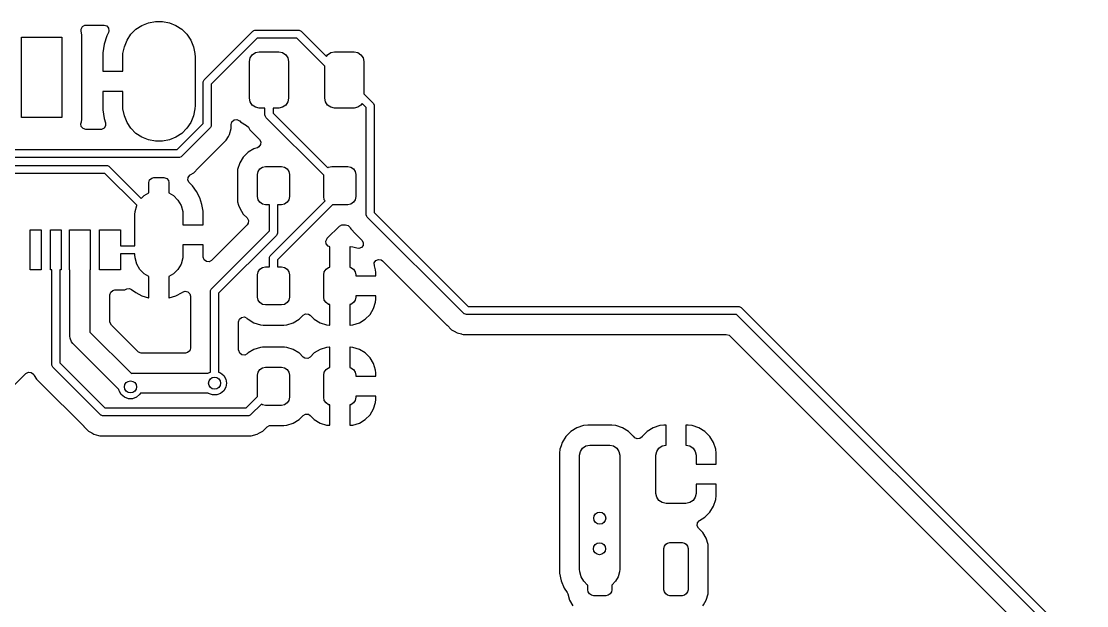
# Model space of a CAD drawing. Extents: x 4.04 to 6.24, y -5.22 to -2.73.
# Drawn here: x 5.173 to 6.218, y -3.306 to -2.732 of the extents above; entities that cross this region are included whole.
import ezdxf

# ---------------------------------------------------------------- set-up
doc = ezdxf.new("R2010")
doc.units = 0
doc.header["$MEASUREMENT"] = 0
doc.layers.add('BLACK', color=7, linetype='CONTINUOUS')

msp = doc.modelspace()

# ---------------------------------------------------------------- linework, layer by layer
at = {"layer": 'BLACK', "linetype": 'CONTINUOUS'}
for p, q in [((5.2328, -2.7377), (5.2352, -2.7364)), ((5.2352, -2.7364), (5.2363, -2.7362)), ((5.2363, -2.7362), (5.2541, -2.7362)), ((5.2541, -2.7362), (5.2567, -2.737)), ((5.2567, -2.737), (5.2585, -2.7391)), ((5.2854, -2.7403), (5.2912, -2.7365)), ((5.2912, -2.7365), (5.2976, -2.7338)), ((5.2976, -2.7338), (5.3044, -2.7325)), ((5.3044, -2.7325), (5.3113, -2.7325)), ((5.3113, -2.7325), (5.3182, -2.7338)), ((5.3182, -2.7338), (5.3246, -2.7365)), ((5.3246, -2.7365), (5.3304, -2.7403)), ((5.2315, -2.7401), (5.2328, -2.7377)), ((5.2317, -2.7428), (5.2315, -2.7401)), ((5.2319, -2.7433), (5.2317, -2.7428)), ((5.2321, -2.7438), (5.2319, -2.7433)), ((5.2323, -2.7461), (5.2321, -2.7438)), ((5.2323, -2.8287), (5.2323, -2.7461)), ((5.2568, -2.7466), (5.2541, -2.7548)), ((5.2584, -2.7433), (5.2568, -2.7466)), ((5.2589, -2.7418), (5.2584, -2.7433)), ((5.2585, -2.7391), (5.2589, -2.7418)), ((5.2766, -2.751), (5.2805, -2.7452)), ((5.2805, -2.7452), (5.2854, -2.7403)), ((5.3304, -2.7403), (5.3353, -2.7452)), ((5.3353, -2.7452), (5.3391, -2.751)), ((5.3523, -2.7898), (5.4, -2.7422)), ((5.4, -2.7422), (5.4006, -2.7417)), ((5.4006, -2.7417), (5.401, -2.7416)), ((5.401, -2.7416), (5.402, -2.7411)), ((5.402, -2.7411), (5.4027, -2.7411)), ((5.4027, -2.7411), (5.4447, -2.7411)), ((5.4447, -2.7411), (5.4454, -2.7411)), ((5.4454, -2.7411), (5.4469, -2.7417)), ((5.4469, -2.7417), (5.4474, -2.7422)), ((5.4474, -2.7422), (5.4722, -2.7669)), ((5.1732, -2.8268), (5.1732, -2.748)), ((5.1732, -2.748), (5.2126, -2.748)), ((5.2126, -2.748), (5.2126, -2.8268)), ((5.2541, -2.7548), (5.2528, -2.7634)), ((5.2726, -2.7642), (5.274, -2.7574)), ((5.274, -2.7574), (5.2766, -2.751)), ((5.3391, -2.751), (5.3418, -2.7574)), ((5.3418, -2.7574), (5.3431, -2.7642)), ((5.4044, -2.7489), (5.3591, -2.7943)), ((5.443, -2.7489), (5.4044, -2.7489)), ((5.4705, -2.7764), (5.443, -2.7489)), ((5.2528, -2.7634), (5.2528, -2.7815)), ((5.2724, -2.7677), (5.2726, -2.7642)), ((5.2724, -2.7815), (5.2724, -2.7677)), ((5.3431, -2.7642), (5.3433, -2.7677)), ((5.3433, -2.7677), (5.3433, -2.815)), ((5.3967, -2.772), (5.3974, -2.7684)), ((5.3974, -2.7684), (5.3995, -2.7653)), ((5.3995, -2.7653), (5.4026, -2.7632)), ((5.4026, -2.7632), (5.4062, -2.7624)), ((5.4062, -2.7624), (5.4254, -2.7624)), ((5.4254, -2.7624), (5.4291, -2.7632)), ((5.4291, -2.7632), (5.4322, -2.7653)), ((5.4322, -2.7653), (5.4343, -2.7684)), ((5.4343, -2.7684), (5.435, -2.772)), ((5.4722, -2.7669), (5.4733, -2.7653)), ((5.4733, -2.7653), (5.4764, -2.7632)), ((5.4764, -2.7632), (5.4801, -2.7624)), ((5.4801, -2.7624), (5.4993, -2.7624)), ((5.4993, -2.7624), (5.5029, -2.7632)), ((5.5029, -2.7632), (5.506, -2.7653)), ((5.506, -2.7653), (5.5081, -2.7684)), ((5.5081, -2.7684), (5.5089, -2.772)), ((5.3967, -2.808), (5.3967, -2.772)), ((5.435, -2.772), (5.435, -2.808)), ((5.4705, -2.808), (5.4705, -2.7764)), ((5.5089, -2.772), (5.5089, -2.8036)), ((5.2528, -2.7815), (5.2724, -2.7815)), ((5.3512, -2.7926), (5.3513, -2.7919)), ((5.3512, -2.8329), (5.3512, -2.7926)), ((5.3513, -2.7919), (5.3518, -2.7904)), ((5.3518, -2.7904), (5.3523, -2.7898)), ((5.3591, -2.7943), (5.3591, -2.8345)), ((5.2724, -2.8012), (5.2528, -2.8012)), ((5.2528, -2.8012), (5.2528, -2.8193)), ((5.2724, -2.815), (5.2724, -2.8012)), ((5.3974, -2.8116), (5.3967, -2.808)), ((5.435, -2.808), (5.4343, -2.8116)), ((5.4712, -2.8116), (5.4705, -2.808)), ((5.5089, -2.8036), (5.5178, -2.8126)), ((5.2528, -2.8193), (5.2541, -2.8279)), ((5.2726, -2.8184), (5.2724, -2.815)), ((5.274, -2.8252), (5.2726, -2.8184)), ((5.3431, -2.8184), (5.3418, -2.8252)), ((5.3433, -2.815), (5.3431, -2.8184)), ((5.3995, -2.8147), (5.3974, -2.8116)), ((5.4026, -2.8168), (5.3995, -2.8147)), ((5.4062, -2.8176), (5.4026, -2.8168)), ((5.4119, -2.8176), (5.4062, -2.8176)), ((5.4119, -2.8243), (5.4119, -2.8176)), ((5.4254, -2.8176), (5.4198, -2.8176)), ((5.4198, -2.8176), (5.4198, -2.8227)), ((5.4291, -2.8168), (5.4254, -2.8176)), ((5.4322, -2.8147), (5.4291, -2.8168)), ((5.4343, -2.8116), (5.4322, -2.8147)), ((5.4733, -2.8147), (5.4712, -2.8116)), ((5.4764, -2.8168), (5.4733, -2.8147)), ((5.4801, -2.8176), (5.4764, -2.8168)), ((5.4993, -2.8176), (5.4801, -2.8176)), ((5.5029, -2.8168), (5.4993, -2.8176)), ((5.506, -2.8147), (5.5029, -2.8168)), ((5.5072, -2.8131), (5.506, -2.8147)), ((5.5111, -2.817), (5.5072, -2.8131)), ((5.5111, -2.9217), (5.5111, -2.817)), ((5.5178, -2.8126), (5.5183, -2.8131)), ((5.5183, -2.8131), (5.5183, -2.8131)), ((5.5183, -2.8131), (5.5189, -2.8146)), ((5.5189, -2.8146), (5.5189, -2.8153)), ((5.5189, -2.8153), (5.5189, -2.9201)), ((5.2126, -2.8268), (5.1732, -2.8268)), ((5.2317, -2.832), (5.232, -2.8311)), ((5.232, -2.8311), (5.2321, -2.831)), ((5.2321, -2.831), (5.2323, -2.8287)), ((5.2541, -2.8279), (5.2555, -2.8322)), ((5.2766, -2.8317), (5.274, -2.8252)), ((5.3418, -2.8252), (5.3391, -2.8317)), ((5.3788, -2.8337), (5.3795, -2.8311)), ((5.3795, -2.8311), (5.3816, -2.8293)), ((5.3816, -2.8293), (5.3843, -2.8289)), ((5.3843, -2.8289), (5.3868, -2.83)), ((5.3868, -2.83), (5.3871, -2.8302)), ((5.3871, -2.8302), (5.388, -2.8311)), ((5.388, -2.8311), (5.388, -2.8311)), ((5.388, -2.8311), (5.3939, -2.8348)), ((5.412, -2.8251), (5.4119, -2.8243)), ((5.4126, -2.8265), (5.412, -2.8251)), ((5.4131, -2.8271), (5.4126, -2.8265)), ((5.4695, -2.8835), (5.4131, -2.8271)), ((5.4198, -2.8227), (5.4734, -2.8763)), ((5.2314, -2.833), (5.2317, -2.832)), ((5.2318, -2.8357), (5.2314, -2.833)), ((5.2336, -2.8378), (5.2318, -2.8357)), ((5.2363, -2.8386), (5.2336, -2.8378)), ((5.2509, -2.8386), (5.2363, -2.8386)), ((5.2517, -2.8385), (5.2509, -2.8386)), ((5.2542, -2.8373), (5.2517, -2.8385)), ((5.2556, -2.8349), (5.2542, -2.8373)), ((5.2555, -2.8322), (5.2556, -2.8349)), ((5.2805, -2.8374), (5.2766, -2.8317)), ((5.2854, -2.8424), (5.2805, -2.8374)), ((5.3258, -2.8583), (5.3512, -2.8329)), ((5.3579, -2.8373), (5.3302, -2.865)), ((5.3353, -2.8374), (5.3304, -2.8424)), ((5.3391, -2.8317), (5.3353, -2.8374)), ((5.3584, -2.8367), (5.3579, -2.8373)), ((5.359, -2.8353), (5.3584, -2.8367)), ((5.3591, -2.8345), (5.359, -2.8353)), ((5.3771, -2.8437), (5.3788, -2.8376)), ((5.3788, -2.8376), (5.3788, -2.8337)), ((5.3939, -2.8348), (5.3956, -2.8365)), ((5.3956, -2.8365), (5.3969, -2.8388)), ((5.3969, -2.8388), (5.3969, -2.8388)), ((5.3969, -2.8388), (5.4016, -2.8435)), ((5.2912, -2.8462), (5.2854, -2.8424)), ((5.2976, -2.8489), (5.2912, -2.8462)), ((5.3044, -2.8502), (5.2976, -2.8489)), ((5.3113, -2.8502), (5.3044, -2.8502)), ((5.3182, -2.8489), (5.3113, -2.8502)), ((5.3246, -2.8462), (5.3182, -2.8489)), ((5.3304, -2.8424), (5.3246, -2.8462)), ((5.3696, -2.8534), (5.374, -2.849)), ((5.374, -2.849), (5.376, -2.8456)), ((5.376, -2.8456), (5.3771, -2.8437)), ((5.4016, -2.8435), (5.4016, -2.8435)), ((5.4016, -2.8435), (5.4065, -2.8484)), ((5.4065, -2.8484), (5.4078, -2.8508)), ((5.4078, -2.8508), (5.4076, -2.8535)), ((4.9283, -2.8583), (5.3258, -2.8583)), ((5.3468, -2.8763), (5.3696, -2.8534)), ((5.3696, -2.8534), (5.3696, -2.8534)), ((5.3953, -2.861), (5.3905, -2.8657)), ((5.401, -2.8575), (5.3953, -2.861)), ((5.402, -2.8572), (5.401, -2.8575)), ((5.4045, -2.8565), (5.402, -2.8572)), ((5.4059, -2.8557), (5.4045, -2.8565)), ((5.4076, -2.8535), (5.4059, -2.8557)), ((5.3274, -2.8661), (4.9267, -2.8661)), ((5.3282, -2.8661), (5.3274, -2.8661)), ((5.3296, -2.8655), (5.3282, -2.8661)), ((5.3302, -2.865), (5.3296, -2.8655)), ((5.3871, -2.8715), (5.3851, -2.8779)), ((5.3905, -2.8657), (5.3871, -2.8715)), ((4.982, -2.874), (5.2567, -2.874)), ((5.255, -2.8819), (4.9837, -2.8819)), ((5.2862, -2.913), (5.255, -2.8819)), ((5.2567, -2.874), (5.2574, -2.8741)), ((5.2574, -2.8741), (5.2589, -2.8747)), ((5.2589, -2.8747), (5.2594, -2.8752)), ((5.2594, -2.8752), (5.2906, -2.9064)), ((5.3365, -2.8856), (5.3381, -2.8834)), ((5.3381, -2.8834), (5.3386, -2.8831)), ((5.3386, -2.8831), (5.342, -2.8811)), ((5.342, -2.8811), (5.3464, -2.8767)), ((5.3464, -2.8767), (5.3468, -2.8763)), ((5.3464, -2.8767), (5.3464, -2.8767)), ((5.3468, -2.8763), (5.3468, -2.8763)), ((5.3851, -2.8779), (5.3848, -2.8806)), ((5.3848, -2.8806), (5.3848, -2.9068)), ((5.4045, -2.8829), (5.4051, -2.8799)), ((5.4045, -2.9045), (5.4045, -2.8829)), ((5.4051, -2.8799), (5.4068, -2.8773)), ((5.4068, -2.8773), (5.4094, -2.8756)), ((5.4094, -2.8756), (5.4124, -2.875)), ((5.4124, -2.875), (5.4281, -2.875)), ((5.4281, -2.875), (5.4312, -2.8756)), ((5.4312, -2.8756), (5.4337, -2.8773)), ((5.4337, -2.8773), (5.4354, -2.8799)), ((5.4354, -2.8799), (5.436, -2.8829)), ((5.436, -2.8829), (5.436, -2.9045)), ((5.4695, -2.9045), (5.4695, -2.8835)), ((5.4734, -2.8763), (5.4743, -2.8756)), ((5.4743, -2.8756), (5.4774, -2.875)), ((5.4774, -2.875), (5.4931, -2.875)), ((5.4931, -2.875), (5.4961, -2.8756)), ((5.4961, -2.8756), (5.4987, -2.8773)), ((5.4987, -2.8773), (5.5004, -2.8799)), ((5.5004, -2.8799), (5.501, -2.8829)), ((5.501, -2.8829), (5.501, -2.9045)), ((5.298, -2.8907), (5.2988, -2.8881)), ((5.298, -2.9009), (5.298, -2.8907)), ((5.2988, -2.8881), (5.3009, -2.8863)), ((5.3009, -2.8863), (5.3029, -2.8858)), ((5.3029, -2.8858), (5.3128, -2.8858)), ((5.3128, -2.8858), (5.3155, -2.8866)), ((5.3155, -2.8866), (5.3173, -2.8887)), ((5.3173, -2.8887), (5.3177, -2.8907)), ((5.3177, -2.8907), (5.3177, -2.9009)), ((5.3363, -2.8883), (5.3365, -2.8856)), ((5.3376, -2.8907), (5.3363, -2.8883)), ((5.3409, -2.894), (5.3376, -2.8907)), ((5.3449, -2.8995), (5.3409, -2.894)), ((5.2906, -2.9064), (5.2935, -2.9035)), ((5.2935, -2.9035), (5.298, -2.9009)), ((5.3177, -2.9009), (5.3223, -2.9035)), ((5.3223, -2.9035), (5.3266, -2.9079)), ((5.348, -2.9056), (5.3449, -2.8995)), ((5.4051, -2.9075), (5.4045, -2.9045)), ((5.436, -2.9045), (5.4354, -2.9075)), ((5.4701, -2.9075), (5.4695, -2.9045)), ((5.501, -2.9045), (5.5004, -2.9075)), ((5.2845, -2.9192), (5.2861, -2.9132)), ((5.2861, -2.9132), (5.2862, -2.913)), ((5.3266, -2.9079), (5.3297, -2.9132)), ((5.3297, -2.9132), (5.3313, -2.9192)), ((5.3501, -2.9121), (5.348, -2.9056)), ((5.3512, -2.9188), (5.3501, -2.9121)), ((5.3848, -2.9068), (5.3851, -2.9095)), ((5.3851, -2.9095), (5.3851, -2.9095)), ((5.3851, -2.9095), (5.3851, -2.9095)), ((5.3851, -2.9095), (5.3861, -2.9128)), ((5.3861, -2.9128), (5.3871, -2.9159)), ((5.4068, -2.9101), (5.4051, -2.9075)), ((5.4094, -2.9118), (5.4068, -2.9101)), ((5.4124, -2.9124), (5.4094, -2.9118)), ((5.4163, -2.9124), (5.4124, -2.9124)), ((5.4163, -2.9381), (5.4163, -2.9124)), ((5.4175, -2.9619), (5.4708, -2.9086)), ((5.4281, -2.9124), (5.4242, -2.9124)), ((5.4242, -2.9124), (5.4242, -2.9397)), ((5.4782, -2.9124), (5.4242, -2.9664)), ((5.4312, -2.9118), (5.4281, -2.9124)), ((5.4337, -2.9101), (5.4312, -2.9118)), ((5.4354, -2.9075), (5.4337, -2.9101)), ((5.4708, -2.9086), (5.4701, -2.9075)), ((5.4931, -2.9124), (5.4782, -2.9124)), ((5.4961, -2.9118), (5.4931, -2.9124)), ((5.4987, -2.9101), (5.4961, -2.9118)), ((5.5004, -2.9075), (5.4987, -2.9101)), ((5.2843, -2.9222), (5.2845, -2.9192)), ((5.2843, -2.9528), (5.2843, -2.9222)), ((5.3313, -2.9192), (5.3315, -2.9222)), ((5.3315, -2.9222), (5.3315, -2.9321)), ((5.3512, -2.9321), (5.3512, -2.9188)), ((5.3871, -2.9159), (5.3905, -2.9217)), ((5.3905, -2.9217), (5.3943, -2.9254)), ((5.3943, -2.9254), (5.3956, -2.9278)), ((5.5111, -2.9225), (5.5111, -2.9217)), ((5.5117, -2.9239), (5.5111, -2.9225)), ((5.5122, -2.9245), (5.5117, -2.9239)), ((5.6067, -3.0189), (5.5122, -2.9245)), ((5.5189, -2.9201), (5.6111, -3.0122)), ((5.3315, -2.9321), (5.3512, -2.9321)), ((5.3943, -2.9323), (5.3595, -2.9671)), ((5.3954, -2.9306), (5.3943, -2.9323)), ((5.3956, -2.9278), (5.3954, -2.9306)), ((5.473, -2.9454), (5.4849, -2.9335)), ((5.4849, -2.9335), (5.4873, -2.9322)), ((5.4873, -2.9322), (5.4884, -2.9321)), ((5.4884, -2.9321), (5.4909, -2.9321)), ((5.4909, -2.9321), (5.4935, -2.9329)), ((5.4935, -2.9329), (5.4951, -2.9345)), ((5.4951, -2.9345), (5.4955, -2.9351)), ((5.4955, -2.9351), (5.4961, -2.9362)), ((5.1817, -2.9764), (5.1817, -2.937)), ((5.1817, -2.937), (5.1923, -2.937)), ((5.1923, -2.937), (5.1923, -2.9764)), ((5.2014, -2.9764), (5.2014, -2.937)), ((5.2014, -2.937), (5.212, -2.937)), ((5.212, -2.937), (5.212, -2.9764)), ((5.2201, -2.9764), (5.2201, -2.937)), ((5.2201, -2.937), (5.2406, -2.937)), ((5.2406, -2.937), (5.2406, -2.9764)), ((5.2496, -2.9764), (5.2496, -2.937)), ((5.2496, -2.937), (5.2701, -2.937)), ((5.2701, -2.937), (5.2701, -2.9528)), ((5.3597, -2.9947), (5.4163, -2.9381)), ((5.4231, -2.9425), (5.3664, -2.9991)), ((5.4235, -2.9419), (5.4231, -2.9425)), ((5.4241, -2.9405), (5.4235, -2.9419)), ((5.4242, -2.9397), (5.4241, -2.9405)), ((5.4716, -2.9482), (5.4728, -2.9457)), ((5.4728, -2.9457), (5.473, -2.9454)), ((5.4961, -2.9362), (5.5008, -2.9409)), ((5.5008, -2.9409), (5.5008, -2.9409)), ((5.5008, -2.9409), (5.507, -2.9471)), ((5.2701, -2.9528), (5.2843, -2.9528)), ((5.3512, -2.9518), (5.3315, -2.9518)), ((5.3315, -2.9518), (5.3315, -2.9616)), ((5.3512, -2.9636), (5.3512, -2.9518)), ((5.472, -2.9509), (5.4716, -2.9482)), ((5.4738, -2.953), (5.472, -2.9509)), ((5.4749, -2.9533), (5.4738, -2.953)), ((5.4754, -2.9537), (5.4749, -2.9533)), ((5.4754, -2.9738), (5.4754, -2.9537)), ((5.4953, -2.9537), (5.4951, -2.9537)), ((5.4951, -2.9537), (5.4951, -2.9738)), ((5.4981, -2.954), (5.4953, -2.9537)), ((5.5021, -2.9552), (5.4981, -2.954)), ((5.4981, -2.954), (5.4981, -2.954)), ((5.5039, -2.9554), (5.5021, -2.9552)), ((5.5065, -2.9545), (5.5039, -2.9554)), ((5.5081, -2.9523), (5.5065, -2.9545)), ((5.507, -2.9471), (5.5083, -2.9495)), ((5.5083, -2.9495), (5.5081, -2.9523)), ((5.2843, -2.9606), (5.2701, -2.9606)), ((5.2701, -2.9606), (5.2701, -2.9764)), ((5.2843, -2.9616), (5.2843, -2.9606)), ((5.2845, -2.9647), (5.2843, -2.9616)), ((5.2861, -2.9707), (5.2845, -2.9647)), ((5.3313, -2.9647), (5.3297, -2.9707)), ((5.3315, -2.9616), (5.3313, -2.9647)), ((5.3512, -2.9639), (5.3512, -2.9636)), ((5.3522, -2.9665), (5.3512, -2.9639)), ((5.3544, -2.9682), (5.3522, -2.9665)), ((5.3595, -2.9671), (5.3571, -2.9684)), ((5.4163, -2.9647), (5.4164, -2.964)), ((5.4163, -2.9734), (5.4163, -2.9647)), ((5.4164, -2.964), (5.417, -2.9625)), ((5.417, -2.9625), (5.4175, -2.9619)), ((5.4242, -2.9664), (5.4242, -2.9734)), ((5.5191, -2.9696), (5.5206, -2.9672)), ((5.5206, -2.9672), (5.5231, -2.9661)), ((5.5231, -2.9661), (5.5258, -2.9664)), ((5.5258, -2.9664), (5.5273, -2.9674)), ((5.1923, -2.9764), (5.1817, -2.9764)), ((5.2028, -2.9764), (5.2014, -2.9764)), ((5.2028, -3.0691), (5.2028, -2.9764)), ((5.212, -2.9764), (5.2106, -2.9764)), ((5.2106, -2.9764), (5.2106, -3.0675)), ((5.2205, -2.9764), (5.2201, -2.9764)), ((5.2205, -3.0415), (5.2205, -2.9764)), ((5.2406, -2.9764), (5.2402, -2.9764)), ((5.2402, -2.9764), (5.2402, -3.0374)), ((5.2701, -2.9764), (5.2496, -2.9764)), ((5.2891, -2.976), (5.2861, -2.9707)), ((5.2935, -2.9804), (5.2891, -2.976)), ((5.3266, -2.976), (5.3223, -2.9804)), ((5.3297, -2.9707), (5.3266, -2.976)), ((5.3571, -2.9684), (5.3544, -2.9682)), ((5.4051, -2.9783), (5.4068, -2.9757)), ((5.4068, -2.9757), (5.4094, -2.974)), ((5.4094, -2.974), (5.4124, -2.9734)), ((5.4124, -2.9734), (5.4163, -2.9734)), ((5.4242, -2.9734), (5.4281, -2.9734)), ((5.4281, -2.9734), (5.4312, -2.974)), ((5.4312, -2.974), (5.4337, -2.9757)), ((5.4337, -2.9757), (5.4354, -2.9783)), ((5.4701, -2.9783), (5.4718, -2.9757)), ((5.4718, -2.9757), (5.4743, -2.974)), ((5.4743, -2.974), (5.4754, -2.9738)), ((5.4951, -2.9738), (5.4961, -2.974)), ((5.4961, -2.974), (5.4987, -2.9757)), ((5.4987, -2.9757), (5.5004, -2.9783)), ((5.5192, -2.9723), (5.5191, -2.9696)), ((5.5204, -2.9763), (5.5192, -2.9723)), ((5.5207, -2.9791), (5.5204, -2.9763)), ((5.5204, -2.9763), (5.5204, -2.9763)), ((5.5273, -2.9674), (5.5904, -3.0305)), ((5.298, -2.983), (5.2935, -2.9804)), ((5.298, -3.0039), (5.298, -2.983)), ((5.3223, -2.9804), (5.3177, -2.983)), ((5.3177, -2.983), (5.3177, -3.0039)), ((5.4045, -2.9813), (5.4051, -2.9783)), ((5.4045, -3.003), (5.4045, -2.9813)), ((5.4354, -2.9783), (5.436, -2.9813)), ((5.436, -2.9813), (5.436, -3.003)), ((5.4695, -2.9813), (5.4701, -2.9783)), ((5.4695, -3.003), (5.4695, -2.9813)), ((5.5004, -2.9783), (5.501, -2.9813)), ((5.501, -2.9813), (5.501, -2.9823)), ((5.501, -2.9823), (5.5207, -2.9823)), ((5.5207, -2.9823), (5.5207, -2.9791)), ((5.2599, -3.0009), (5.2606, -2.9983)), ((5.2606, -2.9983), (5.2627, -2.9965)), ((5.2627, -2.9965), (5.2647, -2.9961)), ((5.2647, -2.9961), (5.272, -2.9961)), ((5.272, -2.9961), (5.2743, -2.9958)), ((5.272, -2.9961), (5.272, -2.9961)), ((5.2743, -2.9958), (5.2764, -2.995)), ((5.2743, -2.9958), (5.2743, -2.9958)), ((5.2764, -2.995), (5.2792, -2.9948)), ((5.2792, -2.9948), (5.281, -2.9956)), ((5.281, -2.9956), (5.2852, -2.9987)), ((5.2852, -2.9987), (5.2912, -3.0017)), ((5.3245, -3.0017), (5.3306, -2.9987)), ((5.3306, -2.9987), (5.3311, -2.9983)), ((5.3311, -2.9983), (5.3337, -2.9973)), ((5.3337, -2.9973), (5.3364, -2.998)), ((5.3364, -2.998), (5.3383, -2.9999)), ((5.3586, -2.9967), (5.3592, -2.9953)), ((5.3586, -2.9975), (5.3586, -2.9967)), ((5.3586, -3.0766), (5.3586, -2.9975)), ((5.3592, -2.9953), (5.3597, -2.9947)), ((5.2599, -3.0273), (5.2599, -3.0009)), ((5.2912, -3.0017), (5.2977, -3.0039)), ((5.2977, -3.0039), (5.2977, -3.0039)), ((5.2977, -3.0039), (5.298, -3.0039)), ((5.298, -3.0039), (5.298, -3.0039)), ((5.3177, -3.0039), (5.318, -3.0039)), ((5.318, -3.0039), (5.3245, -3.0017)), ((5.3383, -2.9999), (5.3389, -3.0022)), ((5.3389, -3.0022), (5.3389, -3.0531)), ((5.3664, -2.9991), (5.3664, -3.0766)), ((5.4051, -3.006), (5.4045, -3.003)), ((5.4068, -3.0085), (5.4051, -3.006)), ((5.4094, -3.0102), (5.4068, -3.0085)), ((5.4337, -3.0085), (5.4312, -3.0102)), ((5.4354, -3.006), (5.4337, -3.0085)), ((5.436, -3.003), (5.4354, -3.006)), ((5.4701, -3.006), (5.4695, -3.003)), ((5.4718, -3.0085), (5.4701, -3.006)), ((5.4743, -3.0102), (5.4718, -3.0085)), ((5.4987, -3.0085), (5.4961, -3.0102)), ((5.5004, -3.006), (5.4987, -3.0085)), ((5.501, -3.003), (5.5004, -3.006)), ((5.5207, -3.002), (5.501, -3.002)), ((5.501, -3.002), (5.501, -3.003)), ((5.5184, -3.0143), (5.5204, -3.008)), ((5.5204, -3.008), (5.5207, -3.0052)), ((5.5207, -3.0052), (5.5207, -3.002)), ((5.4124, -3.0108), (5.4094, -3.0102)), ((5.4281, -3.0108), (5.4124, -3.0108)), ((5.4312, -3.0102), (5.4281, -3.0108)), ((5.4493, -3.0208), (5.4517, -3.0195)), ((5.4517, -3.0195), (5.4545, -3.0197)), ((5.4754, -3.0104), (5.4743, -3.0102)), ((5.4754, -3.0305), (5.4754, -3.0104)), ((5.4961, -3.0102), (5.4951, -3.0104)), ((5.4951, -3.0104), (5.4951, -3.0305)), ((5.515, -3.0201), (5.5184, -3.0143)), ((5.6073, -3.0194), (5.6067, -3.0189)), ((5.6077, -3.0196), (5.6073, -3.0194)), ((5.6087, -3.02), (5.6077, -3.0196)), ((5.6111, -3.0122), (5.8762, -3.0122)), ((5.8762, -3.0122), (5.8769, -3.0123)), ((5.8769, -3.0123), (5.8783, -3.0129)), ((5.8783, -3.0129), (5.8789, -3.0134)), ((5.8789, -3.0134), (6.2178, -3.3522)), ((5.26, -3.0283), (5.2599, -3.0273)), ((5.2613, -3.0307), (5.26, -3.0283)), ((5.3861, -3.0275), (5.3869, -3.0248)), ((5.3861, -3.0552), (5.3861, -3.0275)), ((5.3869, -3.0248), (5.389, -3.023)), ((5.389, -3.023), (5.3917, -3.0226)), ((5.3917, -3.0226), (5.3942, -3.0238)), ((5.3942, -3.0238), (5.3945, -3.024)), ((5.3945, -3.024), (5.3953, -3.0248)), ((5.3953, -3.0248), (5.3953, -3.0248)), ((5.3953, -3.0248), (5.3953, -3.0248)), ((5.3953, -3.0248), (5.401, -3.0283)), ((5.401, -3.0283), (5.4074, -3.0303)), ((5.4332, -3.0303), (5.4396, -3.0283)), ((5.4396, -3.0283), (5.4453, -3.0248)), ((5.4453, -3.0248), (5.4493, -3.0208)), ((5.4545, -3.0197), (5.4562, -3.0208)), ((5.4562, -3.0208), (5.4602, -3.0248)), ((5.4602, -3.0248), (5.466, -3.0283)), ((5.466, -3.0283), (5.466, -3.0283)), ((5.466, -3.0283), (5.4724, -3.0303)), ((5.4981, -3.0303), (5.5045, -3.0283)), ((5.5045, -3.0283), (5.5102, -3.0248)), ((5.5102, -3.0248), (5.515, -3.0201)), ((5.6095, -3.0201), (5.6087, -3.02)), ((5.8745, -3.0201), (5.6095, -3.0201)), ((6.2111, -3.3566), (5.8745, -3.0201)), ((5.2402, -3.0374), (5.2809, -3.0782)), ((5.2871, -3.0565), (5.2613, -3.0307)), ((5.4074, -3.0303), (5.4102, -3.0305)), ((5.4102, -3.0305), (5.4102, -3.0305)), ((5.4102, -3.0305), (5.4304, -3.0305)), ((5.4304, -3.0305), (5.4332, -3.0303)), ((5.4304, -3.0305), (5.4304, -3.0305)), ((5.4724, -3.0303), (5.4724, -3.0303)), ((5.4724, -3.0303), (5.4751, -3.0305)), ((5.4751, -3.0305), (5.4751, -3.0305)), ((5.4751, -3.0305), (5.4754, -3.0305)), ((5.4754, -3.0305), (5.4754, -3.0305)), ((5.4951, -3.0305), (5.4953, -3.0305)), ((5.4953, -3.0305), (5.4981, -3.0303)), ((5.4981, -3.0303), (5.4981, -3.0303)), ((5.5904, -3.0305), (5.5904, -3.0305)), ((5.5904, -3.0305), (5.5905, -3.0307)), ((5.5905, -3.0307), (5.5905, -3.0307)), ((5.5905, -3.0307), (5.5949, -3.0351)), ((5.5949, -3.0351), (5.5949, -3.0351)), ((5.5949, -3.0351), (5.5949, -3.0351)), ((5.5949, -3.0351), (5.5976, -3.0366)), ((5.5976, -3.0366), (5.6003, -3.0382)), ((5.6003, -3.0382), (5.6045, -3.0393)), ((5.6045, -3.0393), (5.6045, -3.0393)), ((5.6045, -3.0393), (5.6049, -3.0394)), ((5.6049, -3.0394), (5.6063, -3.0398)), ((5.6063, -3.0398), (5.6063, -3.0398)), ((5.6063, -3.0398), (5.8643, -3.0398)), ((5.8643, -3.0398), (5.867, -3.0406)), ((5.2207, -3.0434), (5.2205, -3.0415)), ((5.2221, -3.047), (5.2207, -3.0434)), ((5.2234, -3.0485), (5.2221, -3.047)), ((5.2221, -3.047), (5.2221, -3.047)), ((5.2686, -3.0938), (5.2234, -3.0485)), ((5.867, -3.0406), (5.8678, -3.0412)), ((5.8678, -3.0412), (6.1688, -3.3422)), ((5.2879, -3.0572), (5.2871, -3.0565)), ((5.2906, -3.058), (5.2879, -3.0572)), ((5.334, -3.058), (5.2906, -3.058)), ((5.336, -3.0575), (5.334, -3.058)), ((5.3381, -3.0557), (5.336, -3.0575)), ((5.3389, -3.0531), (5.3381, -3.0557)), ((5.3862, -3.0555), (5.3861, -3.0552)), ((5.3871, -3.0581), (5.3862, -3.0555)), ((5.3893, -3.0598), (5.3871, -3.0581)), ((5.3921, -3.06), (5.3893, -3.0598)), ((5.3945, -3.0586), (5.3921, -3.06)), ((5.3953, -3.0579), (5.3945, -3.0586)), ((5.401, -3.0544), (5.3953, -3.0579)), ((5.3953, -3.0579), (5.3953, -3.0579)), ((5.4074, -3.0524), (5.401, -3.0544)), ((5.4094, -3.0522), (5.4074, -3.0524)), ((5.4102, -3.0521), (5.4094, -3.0522)), ((5.4304, -3.0521), (5.4102, -3.0521)), ((5.4312, -3.0522), (5.4304, -3.0521)), ((5.4332, -3.0524), (5.4312, -3.0522)), ((5.4396, -3.0544), (5.4332, -3.0524)), ((5.4332, -3.0524), (5.4332, -3.0524)), ((5.4332, -3.0524), (5.4332, -3.0524)), ((5.4452, -3.0578), (5.4396, -3.0544)), ((5.4453, -3.0579), (5.4452, -3.0578)), ((5.4493, -3.0619), (5.4453, -3.0579)), ((5.4602, -3.0579), (5.4562, -3.0619)), ((5.466, -3.0544), (5.4602, -3.0579)), ((5.4602, -3.0579), (5.4602, -3.0579)), ((5.4724, -3.0524), (5.466, -3.0544)), ((5.4751, -3.0522), (5.4724, -3.0524)), ((5.4724, -3.0524), (5.4724, -3.0524)), ((5.4754, -3.0522), (5.4751, -3.0522)), ((5.4751, -3.0522), (5.4751, -3.0522)), ((5.4754, -3.0722), (5.4754, -3.0522)), ((5.4754, -3.0522), (5.4754, -3.0522)), ((5.4953, -3.0522), (5.4951, -3.0522)), ((5.4951, -3.0522), (5.4951, -3.0722)), ((5.4981, -3.0524), (5.4953, -3.0522)), ((5.5045, -3.0544), (5.4981, -3.0524)), ((5.4981, -3.0524), (5.4981, -3.0524)), ((5.5102, -3.0579), (5.5045, -3.0544)), ((5.5045, -3.0544), (5.5045, -3.0544)), ((5.515, -3.0626), (5.5102, -3.0579)), ((5.2028, -3.0699), (5.2028, -3.0691)), ((5.2034, -3.0713), (5.2028, -3.0699)), ((5.2039, -3.0719), (5.2034, -3.0713)), ((5.2106, -3.0675), (5.2548, -3.1117)), ((5.4094, -3.0724), (5.4124, -3.0719)), ((5.4124, -3.0719), (5.4281, -3.0719)), ((5.4281, -3.0719), (5.4312, -3.0724)), ((5.4511, -3.063), (5.4493, -3.0619)), ((5.4538, -3.0632), (5.4511, -3.063)), ((5.4562, -3.0619), (5.4538, -3.0632)), ((5.5184, -3.0683), (5.515, -3.0626)), ((5.5204, -3.0747), (5.5184, -3.0683)), ((4.8585, -3.3972), (5.1775, -3.0782)), ((5.1775, -3.0782), (5.18, -3.0768)), ((5.18, -3.0768), (5.1827, -3.077)), ((5.1827, -3.077), (5.1849, -3.0787)), ((5.1849, -3.0787), (5.1852, -3.0792)), ((5.1852, -3.0792), (5.1857, -3.08)), ((5.1857, -3.08), (5.1878, -3.0836)), ((5.2504, -3.1184), (5.2039, -3.0719)), ((5.2809, -3.0782), (5.2818, -3.0778)), ((5.2818, -3.0778), (5.2837, -3.0777)), ((5.2818, -3.0778), (5.2818, -3.0778)), ((5.2837, -3.0777), (5.3561, -3.0777)), ((5.3561, -3.0777), (5.3566, -3.0773)), ((5.3566, -3.0773), (5.3586, -3.0766)), ((5.3664, -3.0766), (5.3684, -3.0773)), ((5.3684, -3.0773), (5.3715, -3.0799)), ((5.3715, -3.0799), (5.3736, -3.0835)), ((5.4045, -3.0797), (5.4051, -3.0767)), ((5.4045, -3.1007), (5.4045, -3.0797)), ((5.4051, -3.0767), (5.4068, -3.0742)), ((5.4068, -3.0742), (5.4094, -3.0724)), ((5.4312, -3.0724), (5.4337, -3.0742)), ((5.4337, -3.0742), (5.4354, -3.0767)), ((5.4354, -3.0767), (5.436, -3.0797)), ((5.436, -3.0797), (5.436, -3.1014)), ((5.4695, -3.0797), (5.4701, -3.0767)), ((5.4695, -3.1014), (5.4695, -3.0797)), ((5.4701, -3.0767), (5.4718, -3.0742)), ((5.4718, -3.0742), (5.4743, -3.0724)), ((5.4743, -3.0724), (5.4754, -3.0722)), ((5.4951, -3.0722), (5.4961, -3.0724)), ((5.4961, -3.0724), (5.4987, -3.0742)), ((5.4987, -3.0742), (5.5004, -3.0767)), ((5.5004, -3.0767), (5.501, -3.0797)), ((5.501, -3.0797), (5.501, -3.0807)), ((5.501, -3.0807), (5.5207, -3.0807)), ((5.5207, -3.0775), (5.5204, -3.0747)), ((5.5204, -3.0747), (5.5204, -3.0747)), ((5.5207, -3.0807), (5.5207, -3.0775)), ((5.1878, -3.0836), (5.1878, -3.0836)), ((5.1878, -3.0836), (5.1925, -3.0883)), ((5.1925, -3.0883), (5.1925, -3.0883)), ((5.1925, -3.0883), (5.2341, -3.1299)), ((5.3736, -3.0915), (5.3715, -3.0951)), ((5.3736, -3.0835), (5.3743, -3.0875)), ((5.3743, -3.0875), (5.3736, -3.0915)), ((5.2689, -3.0952), (5.2686, -3.0938)), ((5.271, -3.0988), (5.2689, -3.0952)), ((5.2741, -3.1014), (5.271, -3.0988)), ((5.2779, -3.1028), (5.2741, -3.1014)), ((5.2821, -3.1028), (5.2779, -3.1028)), ((5.2859, -3.1014), (5.2821, -3.1028)), ((5.289, -3.0988), (5.2859, -3.1014)), ((5.2899, -3.0973), (5.289, -3.0988)), ((5.3561, -3.0973), (5.2899, -3.0973)), ((5.3566, -3.0977), (5.3561, -3.0973)), ((5.3604, -3.0991), (5.3566, -3.0977)), ((5.3646, -3.0991), (5.3604, -3.0991)), ((5.3684, -3.0977), (5.3646, -3.0991)), ((5.3715, -3.0951), (5.3684, -3.0977)), ((5.3936, -3.1117), (5.4045, -3.1007)), ((5.436, -3.1014), (5.4354, -3.1044)), ((5.4701, -3.1044), (5.4695, -3.1014)), ((5.501, -3.1014), (5.5004, -3.1044)), ((5.5207, -3.1004), (5.501, -3.1004)), ((5.501, -3.1004), (5.501, -3.1014)), ((5.5207, -3.1036), (5.5207, -3.1004)), ((5.2548, -3.1117), (5.3936, -3.1117)), ((5.4084, -3.108), (5.398, -3.1184)), ((5.4094, -3.1087), (5.4084, -3.108)), ((5.4124, -3.1093), (5.4094, -3.1087)), ((5.4281, -3.1093), (5.4124, -3.1093)), ((5.4312, -3.1087), (5.4281, -3.1093)), ((5.4337, -3.1069), (5.4312, -3.1087)), ((5.4354, -3.1044), (5.4337, -3.1069)), ((5.4718, -3.1069), (5.4701, -3.1044)), ((5.4743, -3.1087), (5.4718, -3.1069)), ((5.4754, -3.1089), (5.4743, -3.1087)), ((5.4754, -3.1289), (5.4754, -3.1089)), ((5.4961, -3.1087), (5.4951, -3.1089)), ((5.4951, -3.1089), (5.4951, -3.1289)), ((5.4987, -3.1069), (5.4961, -3.1087)), ((5.5004, -3.1044), (5.4987, -3.1069)), ((5.515, -3.1185), (5.5184, -3.1128)), ((5.5184, -3.1128), (5.5204, -3.1064)), ((5.5204, -3.1064), (5.5207, -3.1036)), ((5.251, -3.1189), (5.2504, -3.1184)), ((5.2514, -3.119), (5.251, -3.1189)), ((5.2524, -3.1195), (5.2514, -3.119)), ((5.2532, -3.1195), (5.2524, -3.1195)), ((5.3952, -3.1195), (5.2532, -3.1195)), ((5.396, -3.1195), (5.3952, -3.1195)), ((5.3974, -3.1189), (5.396, -3.1195)), ((5.398, -3.1184), (5.3974, -3.1189)), ((5.4396, -3.1267), (5.4453, -3.1232)), ((5.4453, -3.1232), (5.4493, -3.1192)), ((5.4493, -3.1192), (5.4517, -3.1179)), ((5.4517, -3.1179), (5.4545, -3.1181)), ((5.4545, -3.1181), (5.4562, -3.1192)), ((5.4562, -3.1192), (5.4602, -3.1232)), ((5.4602, -3.1232), (5.466, -3.1267)), ((5.5045, -3.1267), (5.5102, -3.1232)), ((5.5102, -3.1232), (5.515, -3.1185)), ((5.2341, -3.1299), (5.2341, -3.1299)), ((5.2341, -3.1299), (5.2343, -3.1301)), ((5.2343, -3.1301), (5.2343, -3.1301)), ((5.2343, -3.1301), (5.2387, -3.1345)), ((5.2387, -3.1345), (5.2387, -3.1345)), ((5.2387, -3.1345), (5.2387, -3.1345)), ((5.2387, -3.1345), (5.242, -3.1364)), ((5.4064, -3.1364), (5.4098, -3.1345)), ((5.4098, -3.1345), (5.4139, -3.1304)), ((5.4139, -3.1304), (5.4163, -3.1291)), ((5.4163, -3.1291), (5.4173, -3.129)), ((5.4173, -3.129), (5.4304, -3.129)), ((5.4304, -3.129), (5.4332, -3.1287)), ((5.4304, -3.129), (5.4304, -3.129)), ((5.4332, -3.1287), (5.4396, -3.1267)), ((5.466, -3.1267), (5.466, -3.1267)), ((5.466, -3.1267), (5.4724, -3.1287)), ((5.4724, -3.1287), (5.4724, -3.1287)), ((5.4724, -3.1287), (5.4751, -3.1289)), ((5.4751, -3.1289), (5.4751, -3.1289)), ((5.4751, -3.1289), (5.4754, -3.1289)), ((5.4754, -3.1289), (5.4754, -3.1289)), ((5.4951, -3.1289), (5.4953, -3.1289)), ((5.4953, -3.1289), (5.4981, -3.1287)), ((5.4981, -3.1287), (5.5045, -3.1267)), ((5.4981, -3.1287), (5.4981, -3.1287)), ((5.7178, -3.1313), (5.7119, -3.135)), ((5.7243, -3.1292), (5.7178, -3.1313)), ((5.7178, -3.1313), (5.7178, -3.1313)), ((5.7284, -3.1287), (5.7243, -3.1292)), ((5.7243, -3.1292), (5.7243, -3.1292)), ((5.752, -3.1287), (5.7284, -3.1287)), ((5.7284, -3.1287), (5.7284, -3.1287)), ((5.7561, -3.1292), (5.752, -3.1287)), ((5.7626, -3.1313), (5.7561, -3.1292)), ((5.7561, -3.1292), (5.7561, -3.1292)), ((5.7685, -3.135), (5.7626, -3.1313)), ((5.7926, -3.1313), (5.7867, -3.135)), ((5.7991, -3.1292), (5.7926, -3.1313)), ((5.7926, -3.1313), (5.7926, -3.1313)), ((5.8032, -3.1288), (5.7991, -3.1292)), ((5.8052, -3.1288), (5.8032, -3.1288)), ((5.8032, -3.1288), (5.8032, -3.1288)), ((5.8052, -3.1484), (5.8052, -3.1288)), ((5.8052, -3.1288), (5.8052, -3.1288)), ((5.8268, -3.1288), (5.8248, -3.1288)), ((5.8248, -3.1288), (5.8248, -3.1484)), ((5.8309, -3.1292), (5.8268, -3.1288)), ((5.8374, -3.1313), (5.8309, -3.1292)), ((5.8309, -3.1292), (5.8309, -3.1292)), ((5.8433, -3.135), (5.8374, -3.1313)), ((5.8374, -3.1313), (5.8374, -3.1313)), ((5.242, -3.1364), (5.2441, -3.1376)), ((5.2441, -3.1376), (5.2485, -3.1388)), ((5.2485, -3.1388), (5.2501, -3.1392)), ((5.2501, -3.1392), (5.2501, -3.1392)), ((5.2501, -3.1392), (5.3918, -3.1392)), ((5.3918, -3.1392), (5.3918, -3.1392)), ((5.3918, -3.1392), (5.3921, -3.1392)), ((5.3921, -3.1392), (5.3983, -3.1392)), ((5.3983, -3.1392), (5.4044, -3.1376)), ((5.3983, -3.1392), (5.3983, -3.1392)), ((5.4044, -3.1376), (5.4064, -3.1364)), ((5.707, -3.1398), (5.7034, -3.1457)), ((5.7119, -3.135), (5.707, -3.1398)), ((5.7734, -3.1398), (5.7685, -3.135)), ((5.7735, -3.14), (5.7734, -3.1398)), ((5.7745, -3.1412), (5.7735, -3.14)), ((5.7735, -3.14), (5.7735, -3.14)), ((5.777, -3.1422), (5.7745, -3.1412)), ((5.7797, -3.1418), (5.777, -3.1422)), ((5.7817, -3.1401), (5.7797, -3.1418)), ((5.7818, -3.14), (5.7817, -3.14)), ((5.7817, -3.14), (5.7817, -3.1401)), ((5.7817, -3.1401), (5.7817, -3.1401)), ((5.7867, -3.135), (5.7818, -3.1398)), ((5.7818, -3.1398), (5.7818, -3.1398)), ((5.7818, -3.1398), (5.7818, -3.14)), ((5.8482, -3.1398), (5.8433, -3.135)), ((5.8518, -3.1457), (5.8482, -3.1398)), ((5.7012, -3.1523), (5.7008, -3.1563)), ((5.7023, -3.149), (5.7012, -3.1523)), ((5.7012, -3.1523), (5.7012, -3.1523)), ((5.7012, -3.1523), (5.7012, -3.1523)), ((5.7034, -3.1457), (5.7023, -3.149)), ((5.7034, -3.1457), (5.7034, -3.1457)), ((5.7205, -3.1583), (5.7213, -3.1545)), ((5.7213, -3.1545), (5.7234, -3.1513)), ((5.7234, -3.1513), (5.7266, -3.1492)), ((5.7266, -3.1492), (5.7304, -3.1484)), ((5.7304, -3.1484), (5.75, -3.1484)), ((5.75, -3.1484), (5.7538, -3.1492)), ((5.7538, -3.1492), (5.757, -3.1513)), ((5.757, -3.1513), (5.7591, -3.1545)), ((5.7591, -3.1545), (5.7599, -3.1583)), ((5.7953, -3.1583), (5.7961, -3.1545)), ((5.7961, -3.1545), (5.7982, -3.1513)), ((5.7982, -3.1513), (5.8014, -3.1492)), ((5.8014, -3.1492), (5.8052, -3.1484)), ((5.8248, -3.1484), (5.8286, -3.1492)), ((5.8286, -3.1492), (5.8318, -3.1513)), ((5.8318, -3.1513), (5.8339, -3.1545)), ((5.8339, -3.1545), (5.8347, -3.1583)), ((5.854, -3.1523), (5.8518, -3.1457)), ((5.8518, -3.1457), (5.8518, -3.1457)), ((5.8544, -3.1563), (5.854, -3.1523)), ((5.7008, -3.1563), (5.7008, -3.2148)), ((5.7205, -3.177), (5.7205, -3.1583)), ((5.7599, -3.1583), (5.7599, -3.177)), ((5.7953, -3.1957), (5.7953, -3.1583)), ((5.8347, -3.1583), (5.8347, -3.1671)), ((5.8544, -3.1671), (5.8544, -3.1563)), ((5.8544, -3.1563), (5.8544, -3.1563)), ((5.8347, -3.1671), (5.8544, -3.1671)), ((5.7205, -3.2175), (5.7205, -3.177)), ((5.7599, -3.177), (5.7599, -3.22)), ((5.7961, -3.1995), (5.7953, -3.1957)), ((5.8347, -3.1957), (5.8339, -3.1995)), ((5.8544, -3.1868), (5.8347, -3.1868)), ((5.8347, -3.1868), (5.8347, -3.1957)), ((5.8544, -3.1977), (5.8544, -3.1868)), ((5.7982, -3.2026), (5.7961, -3.1995)), ((5.8014, -3.2048), (5.7982, -3.2026)), ((5.8052, -3.2055), (5.8014, -3.2048)), ((5.8248, -3.2055), (5.8052, -3.2055)), ((5.8286, -3.2048), (5.8248, -3.2055)), ((5.8318, -3.2026), (5.8286, -3.2048)), ((5.8339, -3.1995), (5.8318, -3.2026)), ((5.8518, -3.2083), (5.854, -3.2017)), ((5.854, -3.2017), (5.8544, -3.1977)), ((5.854, -3.2017), (5.854, -3.2017)), ((5.8544, -3.1977), (5.8544, -3.1977)), ((5.7007, -3.2158), (5.7006, -3.2161)), ((5.7006, -3.2161), (5.7006, -3.2163)), ((5.7006, -3.2163), (5.7006, -3.2539)), ((5.7008, -3.2148), (5.7007, -3.2158)), ((5.7203, -3.2202), (5.7205, -3.2176)), ((5.7205, -3.2176), (5.7205, -3.2175)), ((5.7205, -3.2176), (5.7205, -3.2176)), ((5.8433, -3.219), (5.8482, -3.2141)), ((5.8482, -3.2141), (5.8518, -3.2083)), ((5.8518, -3.2083), (5.8518, -3.2083)), ((5.7203, -3.25), (5.7203, -3.2202)), ((5.7599, -3.22), (5.7599, -3.27)), ((5.8358, -3.2274), (5.836, -3.2247)), ((5.8372, -3.2298), (5.8358, -3.2274)), ((5.836, -3.2247), (5.8377, -3.2225)), ((5.8377, -3.2225), (5.838, -3.2222)), ((5.838, -3.2222), (5.8433, -3.219)), ((5.8413, -3.234), (5.8372, -3.2298)), ((5.8446, -3.2396), (5.8413, -3.234)), ((5.8413, -3.234), (5.8413, -3.234)), ((5.8413, -3.234), (5.8413, -3.234)), ((5.8032, -3.2498), (5.8036, -3.2476)), ((5.8036, -3.2476), (5.8049, -3.2456)), ((5.8049, -3.2456), (5.8068, -3.2444)), ((5.8068, -3.2444), (5.8091, -3.2439)), ((5.8091, -3.2439), (5.8209, -3.2439)), ((5.8209, -3.2439), (5.8232, -3.2444)), ((5.8232, -3.2444), (5.8251, -3.2456)), ((5.8251, -3.2456), (5.8264, -3.2476)), ((5.8264, -3.2476), (5.8268, -3.2498)), ((5.8464, -3.2458), (5.8446, -3.2396)), ((5.8465, -3.2472), (5.8464, -3.2458)), ((5.8465, -3.2928), (5.8465, -3.2472)), ((5.7006, -3.2539), (5.7007, -3.2541)), ((5.7007, -3.2541), (5.7007, -3.2544)), ((5.7007, -3.2544), (5.7008, -3.2553)), ((5.7008, -3.2553), (5.7008, -3.2739)), ((5.7205, -3.2526), (5.7203, -3.25)), ((5.7205, -3.2527), (5.7205, -3.2526)), ((5.7205, -3.2526), (5.7205, -3.2526)), ((5.7205, -3.27), (5.7205, -3.2527)), ((5.8032, -3.2902), (5.8032, -3.2498)), ((5.8268, -3.2498), (5.8268, -3.2902)), ((5.7207, -3.2726), (5.7205, -3.27)), ((5.7599, -3.27), (5.7597, -3.2726)), ((5.7008, -3.2739), (5.7008, -3.2739)), ((5.7008, -3.2739), (5.7008, -3.2739)), ((5.7008, -3.2739), (5.7023, -3.2815)), ((5.722, -3.2775), (5.7207, -3.2726)), ((5.7246, -3.282), (5.722, -3.2775)), ((5.7584, -3.2775), (5.7558, -3.282)), ((5.7597, -3.2726), (5.7584, -3.2775)), ((5.7023, -3.2815), (5.7023, -3.2815)), ((5.7023, -3.2815), (5.7053, -3.2887)), ((5.7053, -3.2887), (5.7053, -3.2887)), ((5.7053, -3.2887), (5.7053, -3.2887)), ((5.7053, -3.2887), (5.7082, -3.293)), ((5.7282, -3.2856), (5.7246, -3.282)), ((5.7284, -3.2857), (5.7282, -3.2856)), ((5.7284, -3.2902), (5.7284, -3.2857)), ((5.7288, -3.2924), (5.7284, -3.2902)), ((5.752, -3.2902), (5.7516, -3.2924)), ((5.7522, -3.2856), (5.752, -3.2857)), ((5.752, -3.2857), (5.752, -3.2902)), ((5.7558, -3.282), (5.7522, -3.2856)), ((5.8036, -3.2924), (5.8032, -3.2902)), ((5.8268, -3.2902), (5.8264, -3.2924)), ((5.7082, -3.293), (5.7088, -3.2944)), ((5.7088, -3.2944), (5.7106, -3.3004)), ((5.7106, -3.3004), (5.7106, -3.3004)), ((5.7106, -3.3004), (5.7139, -3.306)), ((5.7301, -3.2944), (5.7288, -3.2924)), ((5.732, -3.2956), (5.7301, -3.2944)), ((5.7343, -3.2961), (5.732, -3.2956)), ((5.7461, -3.2961), (5.7343, -3.2961)), ((5.7484, -3.2956), (5.7461, -3.2961)), ((5.7503, -3.2944), (5.7484, -3.2956)), ((5.7516, -3.2924), (5.7503, -3.2944)), ((5.8049, -3.2944), (5.8036, -3.2924)), ((5.8068, -3.2956), (5.8049, -3.2944)), ((5.8091, -3.2961), (5.8068, -3.2956)), ((5.8209, -3.2961), (5.8091, -3.2961)), ((5.8232, -3.2956), (5.8209, -3.2961)), ((5.8251, -3.2944), (5.8232, -3.2956)), ((5.8264, -3.2924), (5.8251, -3.2944)), ((5.8419, -3.305), (5.8446, -3.3004)), ((5.8446, -3.3004), (5.8464, -3.2942)), ((5.8464, -3.2942), (5.8465, -3.2928)), ((5.8413, -3.306), (5.8414, -3.3059)), ((5.8414, -3.3059), (5.8419, -3.305))]:
    msp.add_line(p, q, dxfattribs=at)
at = {"layer": 'BLACK'}
for centre in [(5.3625, -3.0875), (5.28, -3.0912), (5.7402, -3.22), (5.74, -3.25)]:
    msp.add_circle(centre, 0.00591, dxfattribs=at)

doc.saveas('drawing.dxf')
